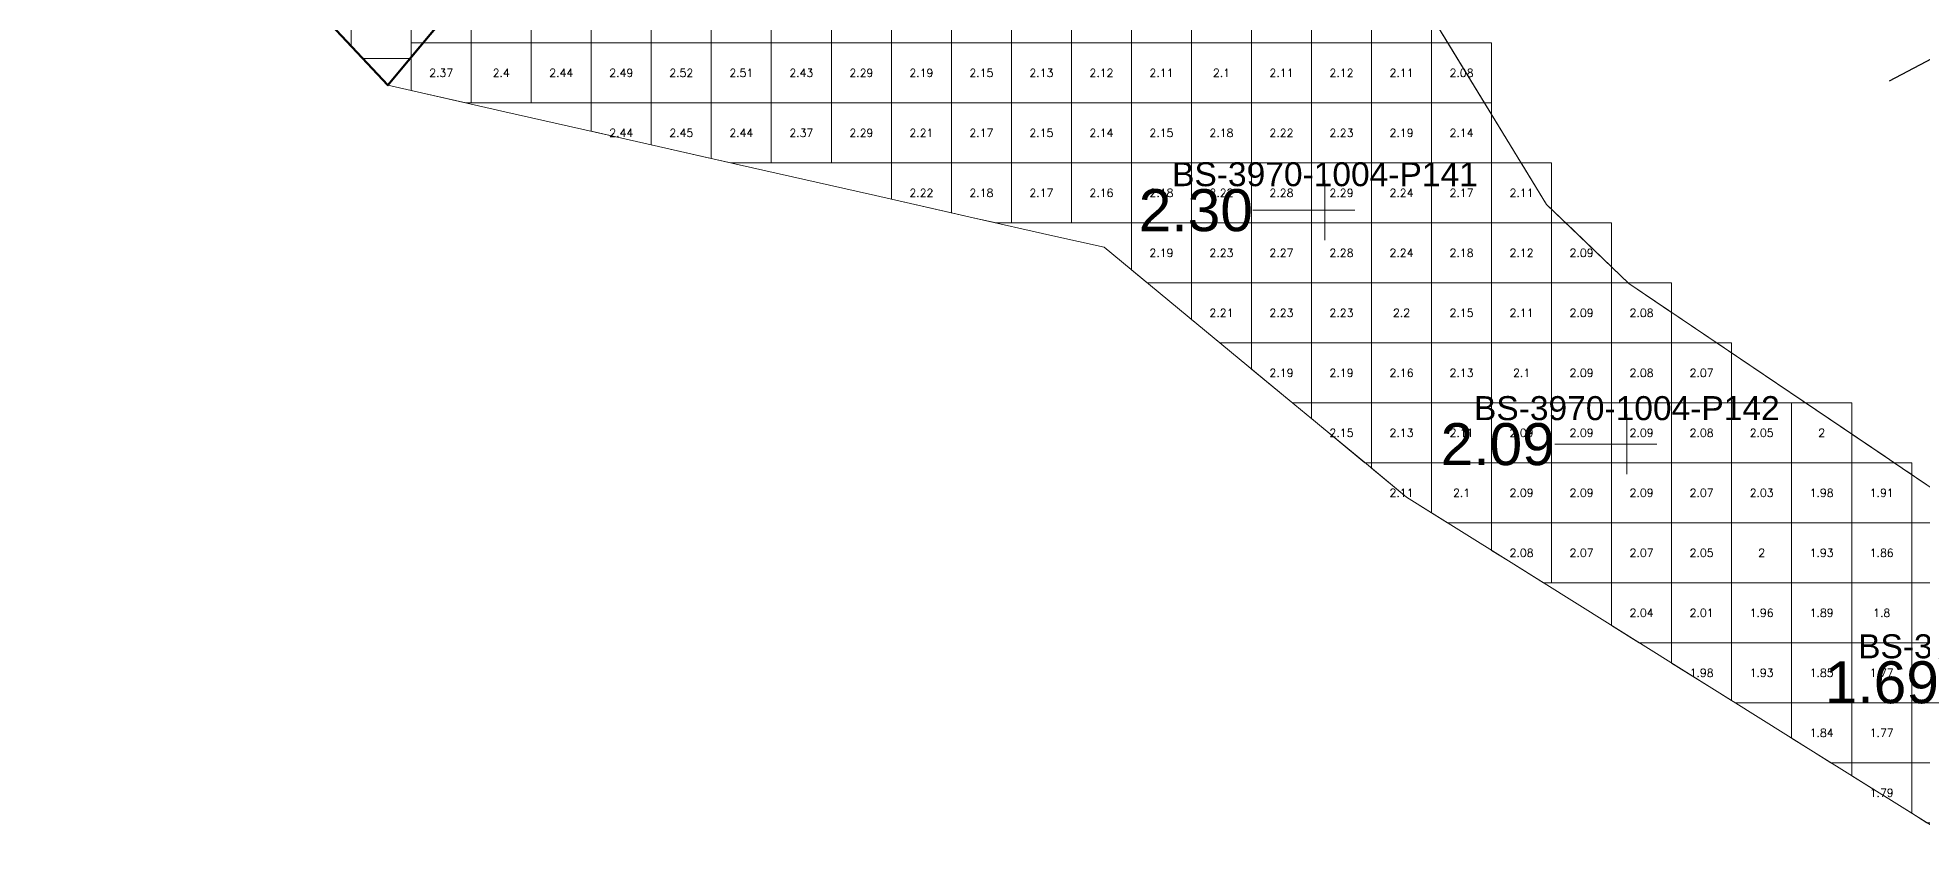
# Model space of a CAD drawing. Header units: inches. Extents: x 469775 to 470079, y 4349683 to 4349873.
# Drawn here: x 469810.14 to 469841.54, y 4349723.14 to 4349736.49 of the extents above; entities that cross this region are included whole.
import ezdxf
from ezdxf.enums import TextEntityAlignment as Align

# ---------------------------------------------------------------- set-up
doc = ezdxf.new("R2010")
doc.units = ezdxf.units.IN
doc.header["$MEASUREMENT"] = 0
for name, color, linetype, lineweight in [('1.500-3.000', 7, 'Continuous', 0), ('点', 7, 'Continuous', 0), ('爆区方格网', 7, 'Continuous', 0), ('线条', 7, 'Continuous', 0), ('钻孔', 7, 'Continuous', 0)]:
    doc.layers.add(name, color=color, linetype=linetype, lineweight=lineweight)
doc.styles.add('3dmine_textStyle_1', font='txt.shx', dxfattribs={"height": 1, "bigfont": 'gbcbig.shx'})
doc.styles.add('3dmine_textStyle_2', font='arial.ttf', dxfattribs={"height": 1})

msp = doc.modelspace()

# ---------------------------------------------------------------- hatches: boundary and pattern name
at = {"layer": '钻孔', "linetype": 'Continuous', "lineweight": 0, "true_color": 0xff0000, "extrusion": (0, 1, 0)}
for points in [[(-469832.59, 3960.14), (-469831.59, 3960.14), (-469831.59, 3970.14), (-469832.59, 3970.14)], [(-469837.62, 3960.15), (-469836.62, 3960.15), (-469836.62, 3969.15), (-469837.62, 3969.15)]]:
    msp.add_hatch(color=1, dxfattribs=at).paths.add_polyline_path(points, flags=0)

# ---------------------------------------------------------------- linework, layer by layer
msp.add_line((469840.994, 4349735.767), (469854.439, 4349742.85))
at = {"color": 5, "linetype": 'Continuous', "lineweight": 50, "elevation": 1987.297}
for points in [[(469818.642, 4349738.893), (469815.977, 4349735.692), (469817.362, 4349737.356), (469818.642, 4349738.893), (469821.024, 4349739.417), (469818.642, 4349738.893), (469822.978, 4349739.847), (469826.216, 4349740.273), (469828.199, 4349740.534), (469830.409, 4349743.046), (469826.447, 4349749.059), (469820.435, 4349748.718), (469816.901, 4349750.392), (469815.661, 4349753.368), (469810.454, 4349754.359), (469806.711, 4349755.398)], [(469805.201, 4349745.119), (469811.608, 4349740.354), (469815.977, 4349735.692), (469818.642, 4349738.893), (469821.024, 4349739.417), (469818.642, 4349738.893), (469815.977, 4349735.692), (469818.642, 4349738.893)]]:
    msp.add_lwpolyline(points, dxfattribs=at)
at = {"color": 7, "linetype": 'Continuous', "lineweight": 0, "elevation": 3709.861}
msp.add_lwpolyline([(469841.494, 4349739.351), (469838.549, 4349738.484), (469833.362, 4349736.85), (469835.282, 4349733.706), (469836.652, 4349732.389), (469842.869, 4349728.186), (469845.478, 4349726.059), (469847.774, 4349728.804), (469844.034, 4349731.795), (469843.7, 4349734.237), (469845.427, 4349736.191), (469845.427, 4349736.191), (469841.884, 4349739.466), (469841.494, 4349739.351)], dxfattribs=at)
at = {"layer": '1.500-3.000', "color": 1, "linetype": 'Continuous', "lineweight": 0, "true_color": 0xff0000}
for points in [[(469841.884, 4349739.466), (469838.549, 4349738.484), (469834.168, 4349737.097), (469833.362, 4349736.85), (469833.602, 4349736.457), (469835.282, 4349733.706), (469835.517, 4349733.481), (469836.652, 4349732.389), (469839.555, 4349730.426), (469840.922, 4349729.502), (469841.212, 4349729.306), (469842.869, 4349728.186)], [(469842.033, 4349723.139), (469839.732, 4349724.579), (469838.39, 4349725.419), (469838.037, 4349725.64), (469836.342, 4349726.702), (469834.646, 4349727.763), (469832.951, 4349728.824), (469832.314, 4349729.351), (469830.995, 4349730.442), (469829.453, 4349731.717), (469827.912, 4349732.991), (469827.056, 4349733.185), (469825.73, 4349733.485), (469824.099, 4349733.854), (469823.779, 4349733.927), (469821.829, 4349734.368), (469819.878, 4349734.809), (469817.927, 4349735.251), (469815.977, 4349735.692), (469817.362, 4349737.356)]]:
    msp.add_lwpolyline(points, dxfattribs=at)
at = {"layer": '点', "color": 138, "linetype": 'Continuous', "lineweight": 0, "true_color": 0x004c4c}
for points, elevation in [([(469831.59, 4349733.11), (469831.59, 4349734.11)], 3970.14), ([(469832.09, 4349733.61), (469831.09, 4349733.61)], 3970.14), ([(469836.62, 4349729.21), (469836.62, 4349730.21)], 3969.15), ([(469837.12, 4349729.71), (469836.12, 4349729.71)], 3969.15)]:
    msp.add_lwpolyline(points, dxfattribs=dict(at, elevation=elevation))
at = {"layer": '爆区方格网', "color": 1, "linetype": 'Continuous', "lineweight": 0, "true_color": 0xff0000, "elevation": 3970.45}
for points in [[(469818.366, 4349736.398), (469817.366, 4349736.398), (469817.366, 4349737.398), (469818.366, 4349737.398), (469818.366, 4349736.398)], [(469819.366, 4349736.398), (469818.366, 4349736.398), (469818.366, 4349737.398), (469819.366, 4349737.398), (469819.366, 4349736.398)], [(469820.366, 4349736.398), (469819.366, 4349736.398), (469819.366, 4349737.398), (469820.366, 4349737.398), (469820.366, 4349736.398)], [(469821.366, 4349736.398), (469820.366, 4349736.398), (469820.366, 4349737.398), (469821.366, 4349737.398), (469821.366, 4349736.398)], [(469822.366, 4349736.398), (469821.366, 4349736.398), (469821.366, 4349737.398), (469822.366, 4349737.398), (469822.366, 4349736.398)], [(469823.366, 4349736.398), (469822.366, 4349736.398), (469822.366, 4349737.398), (469823.366, 4349737.398), (469823.366, 4349736.398)], [(469824.366, 4349736.398), (469823.366, 4349736.398), (469823.366, 4349737.398), (469824.366, 4349737.398), (469824.366, 4349736.398)], [(469825.366, 4349736.398), (469824.366, 4349736.398), (469824.366, 4349737.398), (469825.366, 4349737.398), (469825.366, 4349736.398)], [(469826.366, 4349736.398), (469825.366, 4349736.398), (469825.366, 4349737.398), (469826.366, 4349737.398), (469826.366, 4349736.398)], [(469827.366, 4349736.398), (469826.366, 4349736.398), (469826.366, 4349737.398), (469827.366, 4349737.398), (469827.366, 4349736.398)], [(469828.366, 4349736.398), (469827.366, 4349736.398), (469827.366, 4349737.398), (469828.366, 4349737.398), (469828.366, 4349736.398)], [(469829.366, 4349736.398), (469828.366, 4349736.398), (469828.366, 4349737.398), (469829.366, 4349737.398), (469829.366, 4349736.398)], [(469830.366, 4349736.398), (469829.366, 4349736.398), (469829.366, 4349737.398), (469830.366, 4349737.398), (469830.366, 4349736.398)], [(469831.366, 4349736.398), (469830.366, 4349736.398), (469830.366, 4349737.398), (469831.366, 4349737.398), (469831.366, 4349736.398)], [(469832.366, 4349736.398), (469831.366, 4349736.398), (469831.366, 4349737.398), (469832.366, 4349737.398), (469832.366, 4349736.398)], [(469833.366, 4349736.851), (469833.362, 4349736.85), (469833.366, 4349736.851), (469833.366, 4349736.843), (469833.362, 4349736.85), (469833.362, 4349736.85), (469833.362, 4349736.85), (469833.366, 4349736.843), (469833.366, 4349736.398), (469832.366, 4349736.398), (469832.366, 4349737.398), (469833.366, 4349737.398), (469833.366, 4349736.851)], [(469817.366, 4349735.398), (469817.275, 4349735.398), (469816.366, 4349735.604), (469816.366, 4349736.398), (469817.366, 4349736.398), (469817.366, 4349735.398)], [(469818.366, 4349735.398), (469817.366, 4349735.398), (469817.366, 4349736.398), (469818.366, 4349736.398), (469818.366, 4349735.398)], [(469819.366, 4349735.398), (469818.366, 4349735.398), (469818.366, 4349736.398), (469819.366, 4349736.398), (469819.366, 4349735.398)], [(469820.366, 4349735.398), (469819.366, 4349735.398), (469819.366, 4349736.398), (469820.366, 4349736.398), (469820.366, 4349735.398)], [(469821.366, 4349735.398), (469820.366, 4349735.398), (469820.366, 4349736.398), (469821.366, 4349736.398), (469821.366, 4349735.398)], [(469822.366, 4349735.398), (469821.366, 4349735.398), (469821.366, 4349736.398), (469822.366, 4349736.398), (469822.366, 4349735.398)], [(469823.366, 4349735.398), (469822.366, 4349735.398), (469822.366, 4349736.398), (469823.366, 4349736.398), (469823.366, 4349735.398)], [(469824.366, 4349735.398), (469823.366, 4349735.398), (469823.366, 4349736.398), (469824.366, 4349736.398), (469824.366, 4349735.398)], [(469825.366, 4349735.398), (469824.366, 4349735.398), (469824.366, 4349736.398), (469825.366, 4349736.398), (469825.366, 4349735.398)], [(469826.366, 4349735.398), (469825.366, 4349735.398), (469825.366, 4349736.398), (469826.366, 4349736.398), (469826.366, 4349735.398)], [(469827.366, 4349735.398), (469826.366, 4349735.398), (469826.366, 4349736.398), (469827.366, 4349736.398), (469827.366, 4349735.398)], [(469828.366, 4349735.398), (469827.366, 4349735.398), (469827.366, 4349736.398), (469828.366, 4349736.398), (469828.366, 4349735.398)], [(469829.366, 4349735.398), (469828.366, 4349735.398), (469828.366, 4349736.398), (469829.366, 4349736.398), (469829.366, 4349735.398)], [(469830.366, 4349735.398), (469829.366, 4349735.398), (469829.366, 4349736.398), (469830.366, 4349736.398), (469830.366, 4349735.398)], [(469831.366, 4349735.398), (469830.366, 4349735.398), (469830.366, 4349736.398), (469831.366, 4349736.398), (469831.366, 4349735.398)], [(469832.366, 4349735.398), (469831.366, 4349735.398), (469831.366, 4349736.398), (469832.366, 4349736.398), (469832.366, 4349735.398)], [(469833.366, 4349735.398), (469832.366, 4349735.398), (469832.366, 4349736.398), (469833.366, 4349736.398), (469833.366, 4349735.398)], [(469834.249, 4349735.398), (469833.366, 4349735.398), (469833.366, 4349736.398), (469833.638, 4349736.398), (469834.249, 4349735.398)], [(469834.366, 4349735.398), (469834.249, 4349735.398), (469833.638, 4349736.398), (469834.366, 4349736.398), (469834.366, 4349735.398)], [(469820.366, 4349734.699), (469819.878, 4349734.809), (469819.366, 4349734.925), (469819.366, 4349735.398), (469820.366, 4349735.398), (469820.366, 4349734.699)], [(469821.366, 4349734.473), (469820.366, 4349734.699), (469820.366, 4349735.398), (469821.366, 4349735.398), (469821.366, 4349734.473)], [(469822.366, 4349734.398), (469821.694, 4349734.398), (469821.366, 4349734.473), (469821.366, 4349735.398), (469822.366, 4349735.398), (469822.366, 4349734.398)], [(469823.366, 4349734.398), (469822.366, 4349734.398), (469822.366, 4349735.398), (469823.366, 4349735.398), (469823.366, 4349734.398)], [(469824.366, 4349734.398), (469823.366, 4349734.398), (469823.366, 4349735.398), (469824.366, 4349735.398), (469824.366, 4349734.398)], [(469825.366, 4349734.398), (469824.366, 4349734.398), (469824.366, 4349735.398), (469825.366, 4349735.398), (469825.366, 4349734.398)], [(469826.366, 4349734.398), (469825.366, 4349734.398), (469825.366, 4349735.398), (469826.366, 4349735.398), (469826.366, 4349734.398)], [(469827.366, 4349734.398), (469826.366, 4349734.398), (469826.366, 4349735.398), (469827.366, 4349735.398), (469827.366, 4349734.398)], [(469828.366, 4349734.398), (469827.366, 4349734.398), (469827.366, 4349735.398), (469828.366, 4349735.398), (469828.366, 4349734.398)], [(469829.366, 4349734.398), (469828.366, 4349734.398), (469828.366, 4349735.398), (469829.366, 4349735.398), (469829.366, 4349734.398)], [(469830.366, 4349734.398), (469829.366, 4349734.398), (469829.366, 4349735.398), (469830.366, 4349735.398), (469830.366, 4349734.398)], [(469831.366, 4349734.398), (469830.366, 4349734.398), (469830.366, 4349735.398), (469831.366, 4349735.398), (469831.366, 4349734.398)], [(469832.366, 4349734.398), (469831.366, 4349734.398), (469831.366, 4349735.398), (469832.366, 4349735.398), (469832.366, 4349734.398)], [(469833.366, 4349734.398), (469832.366, 4349734.398), (469832.366, 4349735.398), (469833.366, 4349735.398), (469833.366, 4349734.398)], [(469834.366, 4349735.206), (469834.366, 4349734.398), (469833.366, 4349734.398), (469833.366, 4349735.398), (469834.249, 4349735.398), (469834.366, 4349735.206)], [(469834.366, 4349735.206), (469834.249, 4349735.398), (469834.366, 4349735.398), (469834.366, 4349735.206)], [(469825.366, 4349733.567), (469824.366, 4349733.794), (469824.366, 4349734.398), (469825.366, 4349734.398), (469825.366, 4349733.567)], [(469826.366, 4349733.398), (469826.113, 4349733.398), (469825.73, 4349733.485), (469825.366, 4349733.567), (469825.366, 4349734.398), (469826.366, 4349734.398), (469826.366, 4349733.398)], [(469827.366, 4349733.398), (469826.366, 4349733.398), (469826.366, 4349734.398), (469827.366, 4349734.398), (469827.366, 4349733.398)], [(469828.366, 4349733.398), (469827.366, 4349733.398), (469827.366, 4349734.398), (469828.366, 4349734.398), (469828.366, 4349733.398)], [(469829.366, 4349733.398), (469828.366, 4349733.398), (469828.366, 4349734.398), (469829.366, 4349734.398), (469829.366, 4349733.398)], [(469830.366, 4349733.398), (469829.366, 4349733.398), (469829.366, 4349734.398), (469830.366, 4349734.398), (469830.366, 4349733.398)], [(469831.366, 4349733.398), (469830.366, 4349733.398), (469830.366, 4349734.398), (469831.366, 4349734.398), (469831.366, 4349733.398)], [(469832.366, 4349733.398), (469831.366, 4349733.398), (469831.366, 4349734.398), (469832.366, 4349734.398), (469832.366, 4349733.398)], [(469833.366, 4349733.398), (469832.366, 4349733.398), (469832.366, 4349734.398), (469833.366, 4349734.398), (469833.366, 4349733.398)], [(469834.366, 4349733.398), (469833.366, 4349733.398), (469833.366, 4349734.398), (469834.366, 4349734.398), (469834.366, 4349733.398)], [(469835.282, 4349733.706), (469835.366, 4349733.625), (469835.366, 4349733.398), (469834.366, 4349733.398), (469834.366, 4349734.398), (469834.859, 4349734.398), (469835.282, 4349733.706)], [(469835.366, 4349733.625), (469835.282, 4349733.706), (469834.859, 4349734.398), (469835.366, 4349734.398), (469835.366, 4349733.625)], [(469829.366, 4349732.398), (469828.629, 4349732.398), (469828.366, 4349732.616), (469828.366, 4349733.398), (469829.366, 4349733.398), (469829.366, 4349732.398)], [(469830.366, 4349732.398), (469829.366, 4349732.398), (469829.366, 4349733.398), (469830.366, 4349733.398), (469830.366, 4349732.398)], [(469831.366, 4349732.398), (469830.366, 4349732.398), (469830.366, 4349733.398), (469831.366, 4349733.398), (469831.366, 4349732.398)], [(469832.366, 4349732.398), (469831.366, 4349732.398), (469831.366, 4349733.398), (469832.366, 4349733.398), (469832.366, 4349732.398)], [(469833.366, 4349732.398), (469832.366, 4349732.398), (469832.366, 4349733.398), (469833.366, 4349733.398), (469833.366, 4349732.398)], [(469834.366, 4349732.398), (469833.366, 4349732.398), (469833.366, 4349733.398), (469834.366, 4349733.398), (469834.366, 4349732.398)], [(469835.366, 4349732.398), (469834.366, 4349732.398), (469834.366, 4349733.398), (469835.366, 4349733.398), (469835.366, 4349732.398)], [(469836.366, 4349732.664), (469836.366, 4349732.398), (469835.366, 4349732.398), (469835.366, 4349733.398), (469835.602, 4349733.398), (469836.366, 4349732.664)], [(469836.366, 4349732.664), (469835.602, 4349733.398), (469836.366, 4349733.398), (469836.366, 4349732.664)], [(469830.366, 4349731.398), (469829.838, 4349731.398), (469829.453, 4349731.717), (469829.366, 4349731.789), (469829.366, 4349732.398), (469830.366, 4349732.398), (469830.366, 4349731.398)], [(469831.366, 4349731.398), (469830.366, 4349731.398), (469830.366, 4349732.398), (469831.366, 4349732.398), (469831.366, 4349731.398)], [(469832.366, 4349731.398), (469831.366, 4349731.398), (469831.366, 4349732.398), (469832.366, 4349732.398), (469832.366, 4349731.398)], [(469833.366, 4349731.398), (469832.366, 4349731.398), (469832.366, 4349732.398), (469833.366, 4349732.398), (469833.366, 4349731.398)], [(469834.366, 4349731.398), (469833.366, 4349731.398), (469833.366, 4349732.398), (469834.366, 4349732.398), (469834.366, 4349731.398)], [(469835.366, 4349731.398), (469834.366, 4349731.398), (469834.366, 4349732.398), (469835.366, 4349732.398), (469835.366, 4349731.398)], [(469836.366, 4349731.398), (469835.366, 4349731.398), (469835.366, 4349732.398), (469836.366, 4349732.398), (469836.366, 4349731.398)], [(469836.652, 4349732.389), (469837.366, 4349731.906), (469837.366, 4349731.398), (469836.366, 4349731.398), (469836.366, 4349732.398), (469836.642, 4349732.398), (469836.652, 4349732.389)], [(469837.366, 4349731.906), (469836.652, 4349732.389), (469836.642, 4349732.398), (469837.366, 4349732.398), (469837.366, 4349731.906)], [(469831.366, 4349730.398), (469831.047, 4349730.398), (469830.995, 4349730.442), (469830.366, 4349730.962), (469830.366, 4349731.398), (469831.366, 4349731.398), (469831.366, 4349730.398)], [(469832.366, 4349730.398), (469831.366, 4349730.398), (469831.366, 4349731.398), (469832.366, 4349731.398), (469832.366, 4349730.398)], [(469833.366, 4349730.398), (469832.366, 4349730.398), (469832.366, 4349731.398), (469833.366, 4349731.398), (469833.366, 4349730.398)], [(469834.366, 4349730.398), (469833.366, 4349730.398), (469833.366, 4349731.398), (469834.366, 4349731.398), (469834.366, 4349730.398)], [(469835.366, 4349730.398), (469834.366, 4349730.398), (469834.366, 4349731.398), (469835.366, 4349731.398), (469835.366, 4349730.398)], [(469836.366, 4349730.398), (469835.366, 4349730.398), (469835.366, 4349731.398), (469836.366, 4349731.398), (469836.366, 4349730.398)], [(469837.366, 4349730.398), (469836.366, 4349730.398), (469836.366, 4349731.398), (469837.366, 4349731.398), (469837.366, 4349730.398)], [(469838.366, 4349731.23), (469838.366, 4349730.398), (469837.366, 4349730.398), (469837.366, 4349731.398), (469838.117, 4349731.398), (469838.366, 4349731.23)], [(469838.366, 4349731.23), (469838.117, 4349731.398), (469838.366, 4349731.398), (469838.366, 4349731.23)], [(469832.366, 4349729.398), (469832.257, 4349729.398), (469831.366, 4349730.135), (469831.366, 4349730.398), (469832.366, 4349730.398), (469832.366, 4349729.398)], [(469833.366, 4349729.398), (469832.366, 4349729.398), (469832.366, 4349730.398), (469833.366, 4349730.398), (469833.366, 4349729.398)], [(469834.366, 4349729.398), (469833.366, 4349729.398), (469833.366, 4349730.398), (469834.366, 4349730.398), (469834.366, 4349729.398)], [(469835.366, 4349729.398), (469834.366, 4349729.398), (469834.366, 4349730.398), (469835.366, 4349730.398), (469835.366, 4349729.398)], [(469836.366, 4349729.398), (469835.366, 4349729.398), (469835.366, 4349730.398), (469836.366, 4349730.398), (469836.366, 4349729.398)], [(469837.366, 4349729.398), (469836.366, 4349729.398), (469836.366, 4349730.398), (469837.366, 4349730.398), (469837.366, 4349729.398)], [(469838.366, 4349729.398), (469837.366, 4349729.398), (469837.366, 4349730.398), (469838.366, 4349730.398), (469838.366, 4349729.398)], [(469839.366, 4349729.398), (469838.366, 4349729.398), (469838.366, 4349730.398), (469839.366, 4349730.398), (469839.366, 4349729.398)], [(469840.366, 4349729.878), (469840.366, 4349729.398), (469839.366, 4349729.398), (469839.366, 4349730.398), (469839.596, 4349730.398), (469840.366, 4349729.878)], [(469840.366, 4349729.878), (469839.596, 4349730.398), (469840.366, 4349730.398), (469840.366, 4349729.878)], [(469833.366, 4349728.564), (469832.951, 4349728.824), (469832.366, 4349729.308), (469832.366, 4349729.398), (469833.366, 4349729.398), (469833.366, 4349728.564)], [(469834.366, 4349728.398), (469833.631, 4349728.398), (469833.366, 4349728.564), (469833.366, 4349729.398), (469834.366, 4349729.398), (469834.366, 4349728.398)], [(469835.366, 4349728.398), (469834.366, 4349728.398), (469834.366, 4349729.398), (469835.366, 4349729.398), (469835.366, 4349728.398)], [(469836.366, 4349728.398), (469835.366, 4349728.398), (469835.366, 4349729.398), (469836.366, 4349729.398), (469836.366, 4349728.398)], [(469837.366, 4349728.398), (469836.366, 4349728.398), (469836.366, 4349729.398), (469837.366, 4349729.398), (469837.366, 4349728.398)], [(469838.366, 4349728.398), (469837.366, 4349728.398), (469837.366, 4349729.398), (469838.366, 4349729.398), (469838.366, 4349728.398)], [(469839.366, 4349728.398), (469838.366, 4349728.398), (469838.366, 4349729.398), (469839.366, 4349729.398), (469839.366, 4349728.398)], [(469840.366, 4349728.398), (469839.366, 4349728.398), (469839.366, 4349729.398), (469840.366, 4349729.398), (469840.366, 4349728.398)], [(469841.366, 4349729.202), (469841.212, 4349729.306), (469841.163, 4349729.339), (469841.366, 4349729.202), (469841.366, 4349728.398), (469840.366, 4349728.398), (469840.366, 4349729.398), (469841.075, 4349729.398), (469841.163, 4349729.339), (469841.075, 4349729.398), (469841.366, 4349729.398), (469841.366, 4349729.202)], [(469835.366, 4349727.398), (469835.229, 4349727.398), (469834.646, 4349727.763), (469834.366, 4349727.938), (469834.366, 4349728.398), (469835.366, 4349728.398), (469835.366, 4349727.398)], [(469836.366, 4349727.398), (469835.366, 4349727.398), (469835.366, 4349728.398), (469836.366, 4349728.398), (469836.366, 4349727.398)], [(469837.366, 4349727.398), (469836.366, 4349727.398), (469836.366, 4349728.398), (469837.366, 4349728.398), (469837.366, 4349727.398)], [(469838.366, 4349727.398), (469837.366, 4349727.398), (469837.366, 4349728.398), (469838.366, 4349728.398), (469838.366, 4349727.398)], [(469839.366, 4349727.398), (469838.366, 4349727.398), (469838.366, 4349728.398), (469839.366, 4349728.398), (469839.366, 4349727.398)], [(469840.366, 4349727.398), (469839.366, 4349727.398), (469839.366, 4349728.398), (469840.366, 4349728.398), (469840.366, 4349727.398)], [(469841.366, 4349727.398), (469840.366, 4349727.398), (469840.366, 4349728.398), (469841.366, 4349728.398), (469841.366, 4349727.398)], [(469842.366, 4349727.398), (469841.366, 4349727.398), (469841.366, 4349728.398), (469842.366, 4349728.398), (469842.366, 4349727.398)], [(469837.366, 4349726.398), (469836.826, 4349726.398), (469836.366, 4349726.686), (469836.366, 4349727.398), (469837.366, 4349727.398), (469837.366, 4349726.398)], [(469838.366, 4349726.398), (469837.366, 4349726.398), (469837.366, 4349727.398), (469838.366, 4349727.398), (469838.366, 4349726.398)], [(469839.366, 4349726.398), (469838.366, 4349726.398), (469838.366, 4349727.398), (469839.366, 4349727.398), (469839.366, 4349726.398)], [(469840.366, 4349726.398), (469839.366, 4349726.398), (469839.366, 4349727.398), (469840.366, 4349727.398), (469840.366, 4349726.398)], [(469841.366, 4349726.398), (469840.366, 4349726.398), (469840.366, 4349727.398), (469841.366, 4349727.398), (469841.366, 4349726.398)], [(469842.366, 4349726.398), (469841.366, 4349726.398), (469841.366, 4349727.398), (469842.366, 4349727.398), (469842.366, 4349726.398)], [(469838.366, 4349725.434), (469838.037, 4349725.64), (469837.366, 4349726.06), (469837.366, 4349726.398), (469838.366, 4349726.398), (469838.366, 4349725.434)], [(469839.366, 4349725.398), (469838.423, 4349725.398), (469838.39, 4349725.419), (469838.366, 4349725.434), (469838.366, 4349726.398), (469839.366, 4349726.398), (469839.366, 4349725.398)], [(469840.366, 4349725.398), (469839.366, 4349725.398), (469839.366, 4349726.398), (469840.366, 4349726.398), (469840.366, 4349725.398)], [(469841.366, 4349725.398), (469840.366, 4349725.398), (469840.366, 4349726.398), (469841.366, 4349726.398), (469841.366, 4349725.398)], [(469842.366, 4349725.398), (469841.366, 4349725.398), (469841.366, 4349726.398), (469842.366, 4349726.398), (469842.366, 4349725.398)], [(469840.366, 4349724.398), (469840.021, 4349724.398), (469839.732, 4349724.579), (469839.366, 4349724.808), (469839.366, 4349725.398), (469840.366, 4349725.398), (469840.366, 4349724.398)], [(469841.366, 4349724.398), (469840.366, 4349724.398), (469840.366, 4349725.398), (469841.366, 4349725.398), (469841.366, 4349724.398)], [(469842.366, 4349724.398), (469841.366, 4349724.398), (469841.366, 4349725.398), (469842.366, 4349725.398), (469842.366, 4349724.398)], [(469841.366, 4349723.556), (469840.366, 4349724.182), (469840.366, 4349724.398), (469841.366, 4349724.398), (469841.366, 4349723.556)], [(469842.366, 4349723.421), (469842.34, 4349723.398), (469841.618, 4349723.398), (469841.366, 4349723.556), (469841.366, 4349724.398), (469842.366, 4349724.398), (469842.366, 4349723.421)]]:
    msp.add_lwpolyline(points, dxfattribs=at)
at = {"layer": '爆区方格网', "color": 4, "linetype": 'Continuous', "lineweight": 0, "true_color": 0x00ffff, "elevation": 3972.76}
msp.add_lwpolyline([(469816.366, 4349736.16), (469816.349, 4349736.14), (469815.557, 4349736.14), (469815.366, 4349736.344), (469815.366, 4349737.14), (469816.366, 4349737.14), (469816.366, 4349736.16)], dxfattribs=at)
at = {"layer": '线条', "color": 138, "linetype": 'Continuous', "lineweight": 0, "true_color": 0x004c4c}
for points, elevation in [([(469831.59, 4349733.61), (469831.59, 4349733.61), (469831.59, 4349733.61)], 3970.14), ([(469836.62, 4349729.71), (469836.62, 4349729.71), (469836.62, 4349729.71)], 3969.15)]:
    msp.add_lwpolyline(points, dxfattribs=dict(at, elevation=elevation))
at = {"layer": '钻孔', "color": 1, "linetype": 'Continuous', "lineweight": 0, "true_color": 0xff0000}
for points, elevation in [([(469831.59, 4349733.61), (469830.39, 4349733.61)], 3970.14), ([(469831.59, 4349733.61), (469830.39, 4349733.61)], 3960.14), ([(469836.62, 4349729.71), (469835.42, 4349729.71)], 3969.15), ([(469836.62, 4349729.71), (469835.42, 4349729.71)], 3960.15)]:
    msp.add_lwpolyline(points, dxfattribs=dict(at, elevation=elevation))

# ---------------------------------------------------------------- texts
at = {"color": 1, "linetype": 'Continuous', "lineweight": 0, "true_color": 0xff0000, "style": '3dmine_textStyle_1'}
for s, height, p in [('2.37', 0.1333, (469816.866, 4349735.898, 3970.45)), ('2.4', 0.1333, (469817.866, 4349735.898, 3970.45)), ('2.44', 0.1333, (469818.866, 4349735.898, 3970.45)), ('2.49', 0.1333, (469819.866, 4349735.898, 3970.45)), ('2.52', 0.1333, (469820.866, 4349735.898, 3970.45)), ('2.51', 0.1333, (469821.866, 4349735.898, 3970.45)), ('2.43', 0.1333, (469822.866, 4349735.898, 3970.45)), ('2.29', 0.1333, (469823.866, 4349735.898, 3970.45)), ('2.19', 0.1333, (469824.866, 4349735.898, 3970.45)), ('2.15', 0.1333, (469825.866, 4349735.898, 3970.45)), ('2.13', 0.1333, (469826.866, 4349735.898, 3970.45)), ('2.12', 0.1333, (469827.866, 4349735.898, 3970.45)), ('2.11', 0.1333, (469828.866, 4349735.898, 3970.45)), ('2.1', 0.1333, (469829.866, 4349735.898, 3970.45)), ('2.11', 0.1333, (469830.866, 4349735.898, 3970.45)), ('2.12', 0.1333, (469831.866, 4349735.898, 3970.45)), ('2.11', 0.1333, (469832.866, 4349735.898, 3970.45)), ('2.08', 0.1333, (469833.866, 4349735.898, 3970.45)), ('2.44', 0.1333, (469819.866, 4349734.898, 3970.45)), ('2.45', 0.1333, (469820.866, 4349734.898, 3970.45)), ('2.44', 0.1333, (469821.866, 4349734.898, 3970.45)), ('2.37', 0.1333, (469822.866, 4349734.898, 3970.45)), ('2.29', 0.1333, (469823.866, 4349734.898, 3970.45)), ('2.21', 0.1333, (469824.866, 4349734.898, 3970.45)), ('2.17', 0.1333, (469825.866, 4349734.898, 3970.45)), ('2.15', 0.1333, (469826.866, 4349734.898, 3970.45)), ('2.14', 0.1333, (469827.866, 4349734.898, 3970.45)), ('2.15', 0.1333, (469828.866, 4349734.898, 3970.45)), ('2.18', 0.1333, (469829.866, 4349734.898, 3970.45)), ('2.22', 0.1333, (469830.866, 4349734.898, 3970.45)), ('2.23', 0.1333, (469831.866, 4349734.898, 3970.45)), ('2.19', 0.1333, (469832.866, 4349734.898, 3970.45)), ('2.14', 0.1333, (469833.866, 4349734.898, 3970.45)), ('2.22', 0.1333, (469824.866, 4349733.898, 3970.45)), ('2.18', 0.1333, (469825.866, 4349733.898, 3970.45)), ('2.17', 0.1333, (469826.866, 4349733.898, 3970.45)), ('2.16', 0.1333, (469827.866, 4349733.898, 3970.45)), ('2.18', 0.1333, (469828.866, 4349733.898, 3970.45)), ('2.22', 0.1333, (469829.866, 4349733.898, 3970.45)), ('2.28', 0.1333, (469830.866, 4349733.898, 3970.45)), ('2.29', 0.1333, (469831.866, 4349733.898, 3970.45)), ('2.24', 0.1333, (469832.866, 4349733.898, 3970.45)), ('2.17', 0.1333, (469833.866, 4349733.898, 3970.45)), ('2.11', 0.1333, (469834.866, 4349733.898, 3970.45)), ('2.19', 0.1333, (469828.866, 4349732.898, 3970.45)), ('2.23', 0.1333, (469829.866, 4349732.898, 3970.45)), ('2.27', 0.1333, (469830.866, 4349732.898, 3970.45)), ('2.28', 0.1333, (469831.866, 4349732.898, 3970.45)), ('2.24', 0.1333, (469832.866, 4349732.898, 3970.45)), ('2.18', 0.1333, (469833.866, 4349732.898, 3970.45)), ('2.12', 0.1333, (469834.866, 4349732.898, 3970.45)), ('2.09', 0.1333, (469835.866, 4349732.898, 3970.45)), ('2.21', 0.1333, (469829.866, 4349731.898, 3970.45)), ('2.23', 0.1333, (469830.866, 4349731.898, 3970.45)), ('2.23', 0.1333, (469831.866, 4349731.898, 3970.45)), ('2.2', 0.1333, (469832.866, 4349731.898, 3970.45)), ('2.15', 0.1333, (469833.866, 4349731.898, 3970.45)), ('2.11', 0.1333, (469834.866, 4349731.898, 3970.45)), ('2.09', 0.1333, (469835.866, 4349731.898, 3970.45)), ('2.08', 0.1333, (469836.866, 4349731.898, 3970.45)), ('2.19', 0.1333, (469830.866, 4349730.898, 3970.45)), ('2.19', 0.1333, (469831.866, 4349730.898, 3970.45)), ('2.16', 0.1333, (469832.866, 4349730.898, 3970.45)), ('2.13', 0.1333, (469833.866, 4349730.898, 3970.45)), ('2.1', 0.1333, (469834.866, 4349730.898, 3970.45)), ('2.09', 0.1333, (469835.866, 4349730.898, 3970.45)), ('2.08', 0.1333, (469836.866, 4349730.898, 3970.45)), ('2.07', 0.1333, (469837.866, 4349730.898, 3970.45)), ('2.15', 0.1333, (469831.866, 4349729.898, 3970.45)), ('2.13', 0.1333, (469832.866, 4349729.898, 3970.45)), ('2.11', 0.1333, (469833.866, 4349729.898, 3970.45)), ('2.09', 0.1333, (469834.866, 4349729.898, 3970.45)), ('2.09', 0.1333, (469835.866, 4349729.898, 3970.45)), ('2.09', 0.1333, (469836.866, 4349729.898, 3970.45)), ('2.08', 0.1333, (469837.866, 4349729.898, 3970.45)), ('2.05', 0.1333, (469838.866, 4349729.898, 3970.45)), ('2', 0.133, (469839.866, 4349729.898, 3970.45)), ('2.11', 0.1333, (469832.866, 4349728.898, 3970.45)), ('2.1', 0.1333, (469833.866, 4349728.898, 3970.45)), ('2.09', 0.1333, (469834.866, 4349728.898, 3970.45)), ('2.09', 0.1333, (469835.866, 4349728.898, 3970.45)), ('2.09', 0.1333, (469836.866, 4349728.898, 3970.45)), ('2.07', 0.1333, (469837.866, 4349728.898, 3970.45)), ('2.03', 0.1333, (469838.866, 4349728.898, 3970.45)), ('1.98', 0.1333, (469839.866, 4349728.898, 3970.45)), ('1.91', 0.1333, (469840.866, 4349728.898, 3970.45)), ('2.08', 0.1333, (469834.866, 4349727.898, 3970.45)), ('2.07', 0.1333, (469835.866, 4349727.898, 3970.45)), ('2.07', 0.1333, (469836.866, 4349727.898, 3970.45)), ('2.05', 0.1333, (469837.866, 4349727.898, 3970.45)), ('2', 0.133, (469838.866, 4349727.898, 3970.45)), ('1.93', 0.1333, (469839.866, 4349727.898, 3970.45)), ('1.86', 0.1333, (469840.866, 4349727.898, 3970.45)), ('2.04', 0.1333, (469836.866, 4349726.898, 3970.45)), ('2.01', 0.1333, (469837.866, 4349726.898, 3970.45)), ('1.96', 0.1333, (469838.866, 4349726.898, 3970.45)), ('1.89', 0.1333, (469839.866, 4349726.898, 3970.45)), ('1.8', 0.1333, (469840.866, 4349726.898, 3970.45)), ('1.98', 0.1333, (469837.866, 4349725.898, 3970.45)), ('1.93', 0.1333, (469838.866, 4349725.898, 3970.45)), ('1.85', 0.1333, (469839.866, 4349725.898, 3970.45)), ('1.77', 0.1333, (469840.866, 4349725.898, 3970.45)), ('1.84', 0.1333, (469839.866, 4349724.898, 3970.45)), ('1.77', 0.1333, (469840.866, 4349724.898, 3970.45)), ('1.79', 0.1333, (469840.866, 4349723.898, 3970.45))]:
    msp.add_text(s, height=height, dxfattribs=at).set_placement(p, align=Align.MIDDLE_CENTER)
at = {"layer": '钻孔', "color": 138, "linetype": 'Continuous', "lineweight": 0, "true_color": 0x004c4c, "style": '3dmine_textStyle_2'}
for s, p in [('BS-3970-1004-P141', (469831.59, 4349734.01, 3970.14)), ('BS-3970-1004-P142', (469836.62, 4349730.11, 3969.15)), ('BS-3970-1004-P143', (469843.02, 4349726.14, 3970.45))]:
    msp.add_text(s, height=0.4, dxfattribs=at).set_placement(p, align=Align.CENTER)
at = {"layer": '钻孔', "color": 1, "linetype": 'Continuous', "lineweight": 0, "true_color": 0xff0000, "style": '3dmine_textStyle_2'}
for s, p in [('2.30', (469830.39, 4349733.61, 3965.14)), ('2.09', (469835.42, 4349729.71, 3964.65)), ('1.69', (469841.82, 4349725.74, 3965.45))]:
    msp.add_text(s, height=0.7, dxfattribs=at).set_placement(p, align=Align.MIDDLE_RIGHT)

doc.saveas('drawing.dxf')
